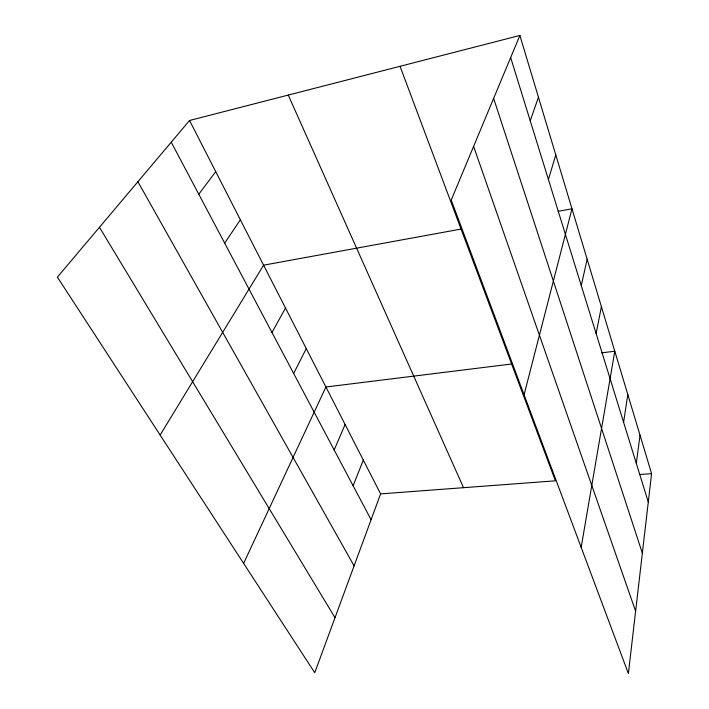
<?xml version="1.0" encoding="UTF-8"?>
<svg xmlns="http://www.w3.org/2000/svg" width="709" height="709" viewBox="0 0 709 709"><rect width="100%" height="100%" fill="white"/><g stroke="black" fill="none" stroke-linecap="round" stroke-linejoin="round"><path stroke-width="1.06" d="M519.883 35.45L651.589 473.639L628.378 673.55L451.225 200.035L519.883 35.45L189.551 120.486L57.411 277.139L314.743 672.708L380.609 493.881L189.551 120.486M636.31 463.358L640.032 435.184M623.601 422.307L627.784 394.452M581.167 547.375L614.792 351.221L601.631 352.852M596.127 333.602L601.392 306.651M581.265 285.594L587.149 259.264M524.075 394.753L571.977 208.792L558.072 211.335M548.42 179.528L555.785 154.908M530.226 120.752L538.459 97.266M353.117 485.771L363.318 460.088M334.169 449.976L345.115 424.505M243.63 563.389L325.918 386.999L511.623 364.001M293.659 373.448L306.27 348.589M271.972 332.486L285.523 308.043M160.137 435.042L263.588 265.175L461.063 229.069M224.664 243.107L240.36 219.79M198.786 194.231L215.731 171.64M380.609 493.881L555.404 480.817L400.053 66.3M639.607 474.534L651.589 473.639M99.455 227.288L335.011 617.69M137.9 181.717L354.092 565.871M171.241 142.19L371.091 519.724M288.262 95.077L463.526 487.686M473.612 146.373L635.619 611.193M493.632 98.383L642.354 553.162M510.657 57.562L648.283 502.043"/></g></svg>
